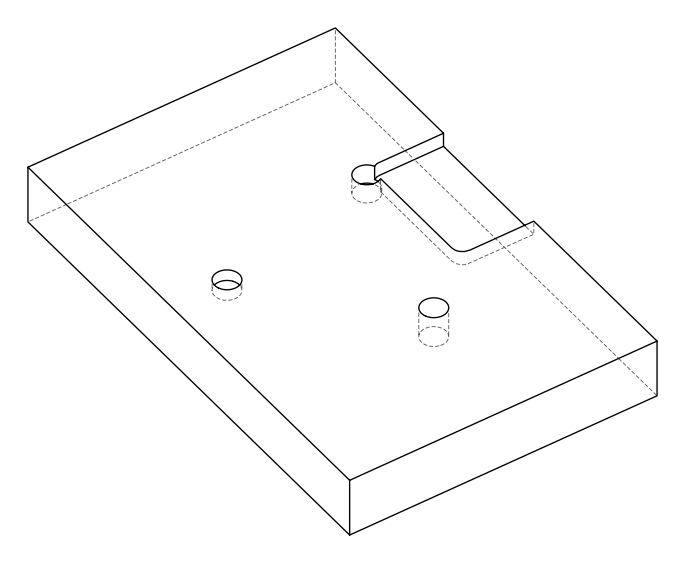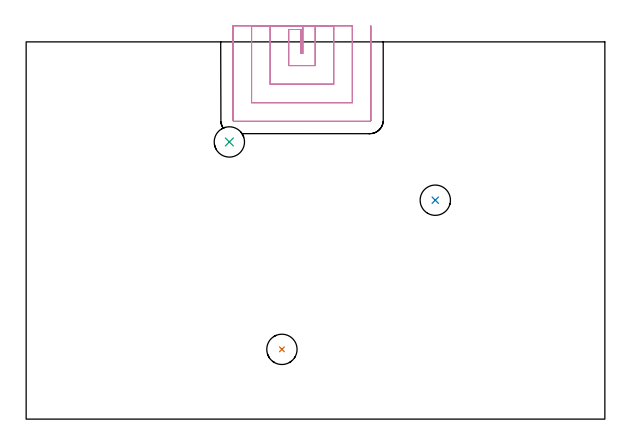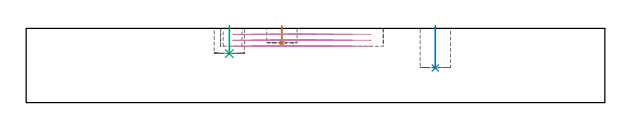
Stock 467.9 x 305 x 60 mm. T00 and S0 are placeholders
(PLAN: 4 operations, 1 tool changes, 7.3 min)
(1 INDEXABLE_INSERT_DRILL_BLIND_HOLE_FROM_SOLID | STEP1POCKET | NXT0302_020 | 0.06 min | 5513 mm3)
(2 INDEXABLE_INSERT_DRILL_BLIND_HOLE_FROM_SOLID_1 | STEP1POCKET_1 | NXT0302_020 | 0.14 min | 14929 mm3)
(3 INDEXABLE_INSERT_DRILL_BLIND_HOLE_FROM_SOLID_2 | STEP1POCKET_2 | NXT0302_020 | 0.09 min | 9470 mm3)
(4 MILL_OPEN_POCKET | POCKET_OPEN | UGT0201_104 | Follow Part, ap 5, ae 75% | 7.06 min | 138914 mm3)
(TOOL NXT0302_020 | Index. Insert Drill 24.5mm [880-D2450L25-03] | D24.5 PA176 FL74 Z2)
(TOOL UGT0201_104 | End Mill 20 mm | D20 FL22 Z2)
(OP 1 INDEXABLE_INSERT_DRILL_BLIND_HOLE_FROM_SOLID)
G17 G21 G94 G90
T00 M6
G54
G17 G0 G90 X206.8 Y56.4 S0 M3
G43 Z70. H1
G94 G81 G98 Z48. F250. R62.
G80
M5
M2
(OP 2 INDEXABLE_INSERT_DRILL_BLIND_HOLE_FROM_SOLID_1)
G17 G21 G94 G90
T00 M6
G54
G17 G0 G90 X330.8 Y177. S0 M3
G43 Z70. H1
G94 G81 G98 Z28. F250. R62.
G80
M5
M2
(OP 3 INDEXABLE_INSERT_DRILL_BLIND_HOLE_FROM_SOLID_2)
G17 G21 G94 G90
T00 M6
G54
G17 G0 G90 X164.3 Y224.1 S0 M3
G43 Z70. H1
G94 G81 G98 Z39.6 F250. R62.
G80
M5
M2
(OP 4 MILL_OPEN_POCKET)
G17 G21 G94 G90
T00 M6
G54
G17 G0 G90 X223.7 Y318. S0 M3
G43 Z70. H0
Z55.2
G94 G1 Y315. F250.
Y295.8 F500.
X222.3
Y315.
X212.3
Y285.8
X233.7
Y315.
Y318. F250.
X197.3
Y315.
Y270.8 F500.
X248.7
Y315.
Y318. F250.
X182.3
Y315.
Y255.8 F500.
X263.7
Y315.
Y318. F250.
X167.3
Y315.
Y241.6 F500.
G3 X167.45 Y241.133 R0.8
G1 X167.69 Y240.8
X277.9
G3 X278.7 Y241.6 R0.8
G1 Y315.
Y318. F250.
G0 X223.7 Z50.4
G1 Y315.
Y295.8 F500.
X222.3
Y315.
X212.3
Y285.8
X233.7
Y315.
Y318. F250.
X197.3
Y315.
Y270.8 F500.
X248.7
Y315.
Y318. F250.
X182.3
Y315.
Y255.8 F500.
X263.7
Y315.
Y318. F250.
X167.3
Y315.
Y241.6 F500.
G3 X167.45 Y241.133 R0.8
G1 X167.69 Y240.8
X277.9
G3 X278.7 Y241.6 R0.8
G1 Y315.
Y318. F250.
G0 X223.7 Z45.6
G1 Y315.
Y295.8 F500.
X222.3
Y315.
X212.3
Y285.8
X233.7
Y315.
Y318. F250.
X197.3
Y315.
Y270.8 F500.
X248.7
Y315.
Y318. F250.
X182.3
Y315.
Y255.8 F500.
X263.7
Y315.
Y318. F250.
X167.3
Y315.
Y241.6 F500.
G3 X167.45 Y241.133 R0.8
G1 X167.69 Y240.8
X277.9
G3 X278.7 Y241.6 R0.8
G1 Y315.
Y318. F250.
G0 Z70.
M5
M2
